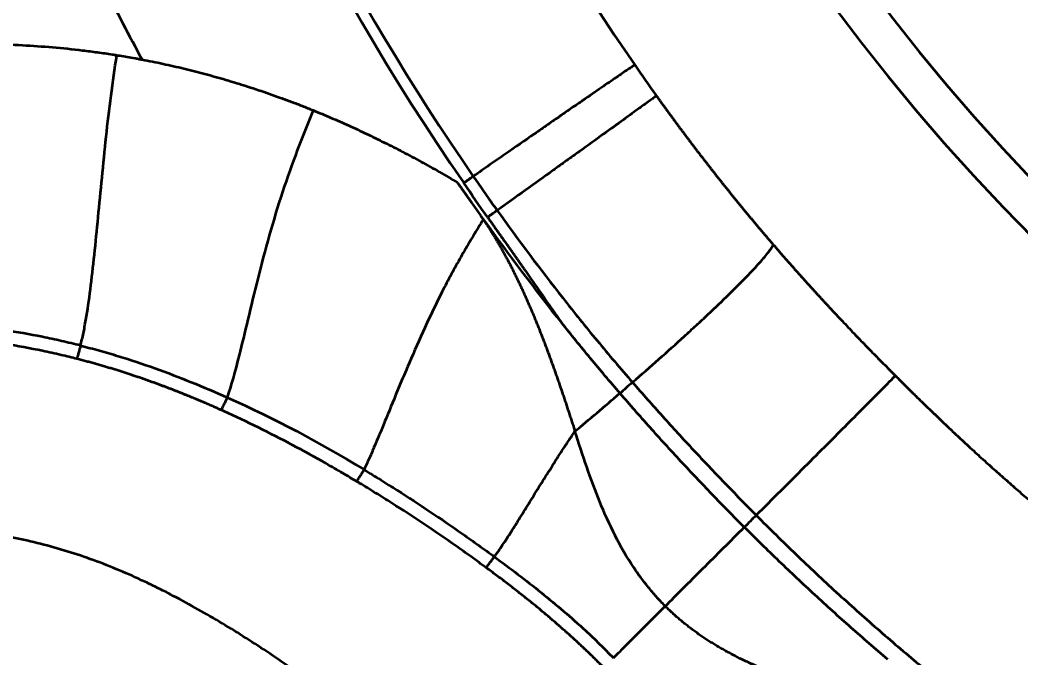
# Model space of a CAD drawing. Header units: millimetres. Extents: x -742 to 742, y -525 to 525.
# Drawn here: x -349.61 to -319.22, y 91.51 to 110.89 of the extents above; entities that cross this region are included whole.
import ezdxf

# ---------------------------------------------------------------- set-up
doc = ezdxf.new("R2010")
doc.units = ezdxf.units.MM
doc.layers.get('0').update_dxf_attribs({"lineweight": 18})
doc.layers.add('尺寸线层', color=3, linetype='Continuous', lineweight=18)
doc.layers.add('粗实线层', color=7, linetype='Continuous', lineweight=35)
doc.styles.add('标准', font='', dxfattribs={"width": 0.667})
doc.styles.get('标准').set_extended_font_data('宋体')
doc.dimstyles.new('标准', dxfattribs={"dimscale": 3, "dimtxt": 3.5, "dimasz": 4, "dimexe": 2, "dimexo": 0, "dimtad": 1, "dimdsep": 46, "dimtxsty": '标准', "dimblk": '_CAXARROW', "dimcen": 0, "dimdle": 6, "dimazin": 2, "dimtfac": 0.707107, "dimtdec": 3, "dimtmove": 2, "dimatfit": 3, "dimfxl": 1, "dimfrac": 2, "dimtolj": 1, "dimarcsym": 1})

# ---------------------------------------------------------------- blocks, each defined once
blk = doc.blocks.new('*X10')
at = {"layer": '尺寸线层', "color": 0, "lineweight": 18}
blk.add_line((-474.916, -11.807), (-474.916, -103.314), dxfattribs=at)
at = {"layer": '尺寸线层', "color": 0, "lineweight": 18, "insert": (-481.954, -93.015), "char_height": 10.5, "width": 41.19614, "attachment_point": 5, "rotation": 90, "line_spacing_factor": 1.15057, "style": '标准'}
blk.add_mtext('\\T1.1;-200', dxfattribs=at)
blk = doc.blocks.new('_CAXARROW')
blk.add_hatch(color=0).paths.add_polyline_path([(0, 0), (-1, 0.125), (-1, -0.125)], flags=0)

msp = doc.modelspace()

# ---------------------------------------------------------------- linework, layer by layer
at = {"layer": '粗实线层'}
for radius, start, end in [(74.366, 145.39137, 214.60863), (49.433, 185.7365, 264.1572), (54.914, 185.5189, 264.4437), (74.015, 184.23168, 214.60864), (68.058, 184.86817, 214.60869), (62.101, 185.32368, 264.6836), (60.894, 185.4054, 264.59313), (68.058, 214.60869, 215.56886), (74.515, 215.56729, 218.60496)]:
    msp.add_arc((-274.93, 148.179), radius, start, end, dxfattribs=at)
for points, degree, knots in [([(-345.907, 186.666), (-350.687, 177.865), (-353.168, 168.097), (-354.406, 163.22), (-355.035, 158.228), (-355.669, 153.202), (-355.669, 148.177), (-355.668, 143.153), (-355.034, 138.125), (-354.403, 133.131), (-353.165, 128.257), (-350.682, 118.487), (-345.901, 109.69)], 2, [0, 0, 0, 20.055684, 20.055684, 30.083526, 30.083526, 40.111369, 40.111369, 50.139211, 50.139211, 60.167053, 60.167053, 80.222737, 80.222737, 80.222737]), ([(-352.879, 110.114), (-352.83, 110.117), (-352.629, 110.128), (-352.121, 110.154), (-351.062, 110.178), (-349.838, 110.154), (-348.619, 110.068), (-347.861, 109.99), (-347.256, 109.912), (-346.908, 109.862), (-346.712, 109.831), (-346.667, 109.824)], 3, [0, 0, 0, 0, 0.145343, 0.602889, 1.517981, 3.348165, 4.263257, 5.178349, 5.635895, 6.093441, 6.230737, 6.230737, 6.230737, 6.230737]), ([(-347.768, 101.002), (-347.739, 101.119), (-347.682, 101.368), (-347.579, 101.918), (-347.466, 102.696), (-347.346, 103.749), (-347.196, 105.274), (-347.042, 106.926), (-346.848, 108.597), (-346.732, 109.42), (-346.667, 109.824)], 3, [0, 0, 0, 0, 0.555925, 1.111849, 2.223698, 3.335547, 4.447397, 6.671095, 7.782944, 8.894812, 8.894812, 8.894812, 8.894812]), ([(-346.667, 109.824), (-346.637, 109.819), (-346.532, 109.802), (-346.351, 109.772), (-346.163, 109.739), (-346.013, 109.711), (-345.938, 109.697), (-345.901, 109.69)], 3, [0, 0, 0, 0, 0.0915176, 0.3203931, 0.5492687, 0.6637064, 0.7781442, 0.7781442, 0.7781442, 0.7781442]), ([(-330.945, 109.524), (-330.95, 109.521), (-330.962, 109.514), (-330.989, 109.497), (-331.045, 109.46), (-331.15, 109.389), (-331.311, 109.279), (-331.502, 109.148), (-331.718, 109), (-332.039, 108.78), (-332.414, 108.522), (-332.849, 108.223), (-333.202, 107.979), (-333.583, 107.716), (-334.125, 107.341), (-334.715, 106.931), (-335.27, 106.545), (-335.597, 106.316), (-335.764, 106.2), (-335.848, 106.141)], 3, [0, 0, 0, 0, 0.093074, 0.186148, 0.372296, 0.744591, 1.116887, 1.489183, 1.861479, 2.233774, 2.978366, 3.350661, 3.722957, 4.095253, 4.467548, 5.21214, 5.584436, 5.770583, 5.956731, 5.956731, 5.956731, 5.956731]), ([(-330.29, 108.591), (-330.306, 108.578), (-330.353, 108.543), (-330.465, 108.46), (-330.617, 108.349), (-330.805, 108.212), (-331.029, 108.05), (-331.372, 107.801), (-331.884, 107.432), (-332.487, 106.998), (-333.011, 106.621), (-333.556, 106.23), (-334.265, 105.721), (-334.838, 105.31), (-335.121, 105.107)], 3, [0, 0, 0, 0, 0.372272, 0.744561, 1.116851, 1.48914, 1.86143, 2.233719, 2.978298, 3.722877, 4.095166, 4.467456, 5.212034, 5.956613, 5.956613, 5.956613, 5.956613]), ([(-330.29, 108.591), (-330.267, 108.559), (-330.221, 108.495), (-330.153, 108.4), (-330.084, 108.305), (-330.016, 108.211), (-329.947, 108.117), (-329.879, 108.023), (-329.811, 107.93), (-329.743, 107.837), (-329.674, 107.745), (-329.606, 107.653), (-329.538, 107.562), (-329.47, 107.47), (-329.402, 107.38), (-329.334, 107.289), (-329.266, 107.199), (-329.198, 107.11), (-329.131, 107.021), (-329.063, 106.932), (-328.995, 106.843), (-328.928, 106.755), (-328.86, 106.668), (-328.793, 106.581), (-328.725, 106.494), (-328.658, 106.407), (-328.59, 106.321), (-328.523, 106.236), (-328.456, 106.15), (-328.389, 106.065), (-328.322, 105.981), (-328.255, 105.897), (-328.188, 105.813), (-328.121, 105.73), (-328.055, 105.647), (-327.988, 105.564), (-327.921, 105.482), (-327.855, 105.4), (-327.789, 105.319), (-327.722, 105.238), (-327.656, 105.157), (-327.59, 105.077), (-327.524, 104.997), (-327.458, 104.917), (-327.392, 104.838), (-327.326, 104.759), (-327.261, 104.681), (-327.195, 104.602), (-327.13, 104.525), (-327.064, 104.447), (-326.999, 104.37), (-326.934, 104.294), (-326.869, 104.218), (-326.804, 104.142), (-326.761, 104.091), (-326.739, 104.066)], 3, [0, 0, 0, 0, 0.117548, 0.234749, 0.351604, 0.468112, 0.584274, 0.700089, 0.815558, 0.93068, 1.045456, 1.159885, 1.273968, 1.387704, 1.501095, 1.614139, 1.726837, 1.839188, 1.951194, 2.062853, 2.174166, 2.285133, 2.395754, 2.506029, 2.615957, 2.72554, 2.834777, 2.943669, 3.052214, 3.160413, 3.268267, 3.375775, 3.482937, 3.589754, 3.696225, 3.80235, 3.90813, 4.013564, 4.118653, 4.223397, 4.327795, 4.431848, 4.535555, 4.638917, 4.741934, 4.844606, 4.946933, 5.048915, 5.150551, 5.251843, 5.35279, 5.453392, 5.553649, 5.653561, 5.753129, 5.753129, 5.753129, 5.753129]), ([(-340.711, 108.15), (-341.035, 107.351), (-341.676, 105.715), (-342.421, 102.979), (-342.926, 100.758), (-343.201, 99.787), (-343.316, 99.426)], 3, [0, 0, 0, 0, 2.424487, 4.848974, 7.27346, 9.115695, 9.115695, 9.115695, 9.115695]), ([(-335.544, 104.836), (-335.596, 104.752), (-335.699, 104.584), (-335.902, 104.246), (-336.154, 103.818), (-336.447, 103.297), (-336.825, 102.588), (-337.265, 101.676), (-337.742, 100.602), (-338.162, 99.599), (-338.535, 98.687), (-338.813, 98.018), (-338.992, 97.606), (-339.092, 97.388), (-339.14, 97.284), (-339.164, 97.234)], 3, [0, 0, 0, 0, 0.264532, 0.527972, 1.054853, 1.581734, 2.108615, 3.162377, 4.216138, 5.2699, 6.323661, 7.377423, 7.904304, 8.167744, 8.431185, 8.431185, 8.431185, 8.431185]), ([(-335.544, 104.836), (-335.534, 104.821), (-335.514, 104.791), (-335.483, 104.745), (-335.453, 104.7), (-335.423, 104.654), (-335.393, 104.607), (-335.363, 104.561), (-335.334, 104.514), (-335.304, 104.467), (-335.274, 104.419), (-335.245, 104.371), (-335.216, 104.323), (-335.186, 104.275), (-335.157, 104.226), (-335.128, 104.177), (-335.099, 104.128), (-335.07, 104.078), (-335.042, 104.028), (-335.013, 103.978), (-334.985, 103.928), (-334.956, 103.877), (-334.928, 103.826), (-334.9, 103.774), (-334.871, 103.723), (-334.843, 103.671), (-334.815, 103.618), (-334.788, 103.566), (-334.76, 103.513), (-334.732, 103.46), (-334.705, 103.406), (-334.677, 103.352), (-334.65, 103.298), (-334.622, 103.244), (-334.595, 103.189), (-334.568, 103.134), (-334.541, 103.079), (-334.514, 103.023), (-334.487, 102.968), (-334.46, 102.911), (-334.434, 102.855), (-334.407, 102.798), (-334.38, 102.741), (-334.354, 102.684), (-334.327, 102.626), (-334.301, 102.568), (-334.275, 102.51), (-334.249, 102.451), (-334.223, 102.393), (-334.196, 102.333), (-334.17, 102.274), (-334.145, 102.214), (-334.119, 102.154), (-334.093, 102.094), (-334.067, 102.034), (-334.042, 101.973), (-334.016, 101.912), (-333.991, 101.85), (-333.965, 101.788), (-333.94, 101.727), (-333.914, 101.664), (-333.889, 101.602), (-333.864, 101.539), (-333.839, 101.476), (-333.814, 101.413), (-333.789, 101.349), (-333.764, 101.285), (-333.739, 101.221), (-333.714, 101.157), (-333.69, 101.092), (-333.665, 101.027), (-333.64, 100.962), (-333.616, 100.897), (-333.591, 100.831), (-333.567, 100.765), (-333.543, 100.699), (-333.518, 100.633), (-333.494, 100.566), (-333.47, 100.5), (-333.446, 100.432), (-333.422, 100.365), (-333.398, 100.298), (-333.374, 100.23), (-333.35, 100.162), (-333.326, 100.094), (-333.302, 100.026), (-333.278, 99.957), (-333.255, 99.888), (-333.231, 99.819), (-333.207, 99.75), (-333.184, 99.681), (-333.16, 99.611), (-333.137, 99.542), (-333.113, 99.472), (-333.089, 99.401), (-333.066, 99.331), (-333.042, 99.26), (-333.019, 99.19), (-332.996, 99.119), (-332.972, 99.048), (-332.949, 98.976), (-332.925, 98.905), (-332.902, 98.833), (-332.878, 98.761), (-332.855, 98.69), (-332.831, 98.617), (-332.808, 98.545), (-332.785, 98.473), (-332.769, 98.424), (-332.761, 98.4)], 3, [0, 0, 0, 0, 0.054153, 0.108492, 0.16302, 0.217737, 0.272647, 0.327749, 0.383047, 0.438542, 0.494234, 0.550126, 0.60622, 0.662516, 0.719016, 0.775723, 0.832636, 0.889758, 0.94709, 1.004633, 1.062388, 1.120356, 1.178539, 1.236938, 1.295554, 1.354388, 1.413442, 1.472715, 1.53221, 1.591926, 1.651867, 1.712031, 1.77242, 1.833036, 1.893879, 1.954949, 2.016249, 2.077779, 2.139541, 2.201535, 2.263762, 2.326224, 2.388922, 2.451855, 2.515027, 2.578436, 2.642085, 2.705974, 2.770103, 2.834475, 2.899088, 2.963945, 3.029046, 3.094392, 3.159982, 3.225815, 3.29189, 3.358206, 3.424763, 3.491558, 3.558591, 3.62586, 3.693365, 3.761103, 3.829074, 3.897275, 3.965706, 4.034365, 4.103251, 4.172361, 4.241694, 4.311249, 4.381024, 4.451016, 4.521226, 4.591653, 4.662296, 4.733156, 4.804232, 4.875524, 4.947032, 5.018755, 5.090693, 5.162845, 5.235212, 5.307792, 5.380586, 5.453593, 5.526811, 5.600242, 5.673883, 5.747736, 5.821798, 5.89607, 5.97055, 6.04524, 6.120138, 6.195244, 6.270557, 6.346077, 6.421804, 6.497737, 6.573875, 6.650217, 6.726764, 6.803514, 6.880467, 6.957622, 7.034978, 7.034978, 7.034978, 7.034978]), ([(-335.411, 104.9), (-335.391, 104.87), (-335.348, 104.809), (-335.28, 104.712), (-335.206, 104.608), (-335.123, 104.491), (-335.034, 104.365), (-334.939, 104.231), (-334.853, 104.11), (-334.775, 104), (-334.705, 103.901), (-334.635, 103.802), (-334.564, 103.702), (-334.494, 103.601), (-334.423, 103.5), (-334.352, 103.398), (-334.25, 103.252), (-334.118, 103.062), (-333.957, 102.831), (-333.799, 102.602), (-333.638, 102.369), (-333.476, 102.137), (-333.316, 101.907), (-333.212, 101.758), (-333.161, 101.685)], 3, [0, 0, 0, 0, 0.107683, 0.225325, 0.352922, 0.490463, 0.655161, 0.818651, 0.980926, 1.101508, 1.222668, 1.344409, 1.46673, 1.589632, 1.713118, 1.837187, 1.961843, 2.248002, 2.530214, 2.808503, 3.082882, 3.37818, 3.658436, 3.92366, 3.92366, 3.92366, 3.92366]), ([(-335.121, 105.107), (-334.478, 104.207), (-333.48, 102.877), (-332.091, 101.147), (-331.377, 100.303), (-331.014, 99.887)], 3, [0, 0, 0, 0, 3.322397, 4.983596, 6.644794, 6.644794, 6.644794, 6.644794]), ([(-331.014, 99.887), (-330.744, 100.12), (-330.207, 100.59), (-329.559, 101.173), (-329.069, 101.624), (-328.603, 102.059), (-328.073, 102.567), (-327.63, 103.011), (-327.337, 103.319), (-327.149, 103.524), (-326.993, 103.705), (-326.87, 103.857), (-326.783, 103.98), (-326.75, 104.041), (-326.739, 104.066)], 3, [0, 0, 0, 0, 0.748948, 1.497896, 1.872371, 2.246845, 2.995793, 3.744741, 4.119215, 4.493689, 4.868164, 5.242638, 5.617112, 5.991586, 5.991586, 5.991586, 5.991586]), ([(-326.739, 104.066), (-326.711, 104.033), (-326.655, 103.968), (-326.571, 103.872), (-326.489, 103.777), (-326.407, 103.684), (-326.327, 103.593), (-326.248, 103.503), (-326.17, 103.415), (-326.094, 103.328), (-326.018, 103.243), (-325.944, 103.16), (-325.871, 103.078), (-325.799, 102.998), (-325.728, 102.92), (-325.659, 102.843), (-325.591, 102.767), (-325.524, 102.694), (-325.458, 102.622), (-325.393, 102.551), (-325.33, 102.482), (-325.268, 102.415), (-325.208, 102.349), (-325.148, 102.284), (-325.09, 102.222), (-325.034, 102.16), (-324.978, 102.101), (-324.881, 101.997), (-324.743, 101.849), (-324.563, 101.659), (-324.386, 101.471), (-324.21, 101.287), (-324.036, 101.106), (-323.864, 100.929), (-323.693, 100.754), (-323.525, 100.583), (-323.359, 100.415), (-323.195, 100.249), (-323.086, 100.141), (-323.032, 100.086)], 3, [0, 0, 0, 0, 0.12975, 0.257489, 0.383217, 0.506933, 0.628638, 0.748332, 0.866015, 0.981687, 1.095348, 1.206998, 1.316637, 1.424266, 1.529885, 1.633493, 1.73509, 1.834677, 1.932254, 2.027821, 2.121377, 2.212924, 2.30246, 2.389987, 2.475504, 2.559011, 2.640509, 2.719997, 2.985498, 3.247346, 3.505542, 3.760087, 4.010985, 4.258236, 4.501843, 4.741807, 4.978132, 5.210818, 5.439868, 5.439868, 5.439868, 5.439868]), ([(-347.768, 101.002), (-347.865, 101.026), (-348.057, 101.074), (-348.443, 101.164), (-349.119, 101.309), (-350.088, 101.48), (-351.062, 101.603), (-351.748, 101.664), (-352.141, 101.691), (-352.337, 101.702), (-352.436, 101.707)], 3, [0, 0, 0, 0, 0.295506, 0.591013, 1.182025, 2.364051, 3.546076, 4.137089, 4.432595, 4.728101, 4.728101, 4.728101, 4.728101]), ([(-331.39, 99.551), (-331.691, 99.901), (-331.99, 100.253), (-332.58, 100.965), (-332.872, 101.324), (-333.161, 101.686)], 3, [0, 0, 0, 0, 1.38692, 1.38692, 2.77384, 2.77384, 2.77384, 2.77384]), ([(-347.877, 100.598), (-348.038, 100.639), (-348.385, 100.724), (-349.111, 100.884), (-350.059, 101.056), (-351.207, 101.207), (-352.012, 101.272), (-352.433, 101.295), (-352.466, 101.296)], 3, [0, 0, 0, 0, 0.495855, 1.074986, 2.233249, 3.391511, 4.549774, 4.648959, 4.648959, 4.648959, 4.648959]), ([(-347.768, 101.002), (-347.77, 100.997), (-347.773, 100.985), (-347.78, 100.959), (-347.791, 100.921), (-347.806, 100.869), (-347.828, 100.794), (-347.854, 100.697), (-347.872, 100.628), (-347.877, 100.598)], 3, [0, 0, 0, 0, 0.0261663, 0.0523326, 0.1046653, 0.1569979, 0.2093305, 0.3139958, 0.4186611, 0.4186611, 0.4186611, 0.4186611]), ([(-347.768, 101.002), (-347.577, 100.954), (-347.195, 100.852), (-346.439, 100.632), (-345.506, 100.321), (-344.404, 99.899), (-343.678, 99.588), (-343.316, 99.426)], 3, [0, 0, 0, 0, 0.591193, 1.182387, 2.364773, 3.54716, 4.729546, 4.729546, 4.729546, 4.729546]), ([(-343.492, 99.042), (-343.509, 99.049), (-343.542, 99.064), (-343.592, 99.086), (-343.644, 99.11), (-343.699, 99.134), (-343.755, 99.159), (-343.814, 99.184), (-343.874, 99.211), (-343.937, 99.238), (-344.001, 99.266), (-344.068, 99.294), (-344.136, 99.323), (-344.207, 99.353), (-344.28, 99.384), (-344.355, 99.415), (-344.432, 99.446), (-344.511, 99.479), (-344.592, 99.511), (-344.675, 99.545), (-344.76, 99.579), (-344.847, 99.613), (-344.937, 99.648), (-345.028, 99.684), (-345.122, 99.72), (-345.218, 99.756), (-345.316, 99.792), (-345.416, 99.83), (-345.518, 99.867), (-345.623, 99.905), (-345.73, 99.943), (-345.838, 99.981), (-345.949, 100.019), (-346.062, 100.058), (-346.178, 100.097), (-346.295, 100.136), (-346.415, 100.175), (-346.537, 100.214), (-346.661, 100.253), (-346.787, 100.292), (-346.916, 100.331), (-347.046, 100.37), (-347.179, 100.408), (-347.315, 100.447), (-347.452, 100.485), (-347.592, 100.523), (-347.734, 100.561), (-347.829, 100.586), (-347.877, 100.598)], 3, [0, 0, 0, 0, 0.052993, 0.108138, 0.165437, 0.224887, 0.286491, 0.350248, 0.416157, 0.484219, 0.554434, 0.626801, 0.70132, 0.777991, 0.856813, 0.937787, 1.020912, 1.106187, 1.193611, 1.283185, 1.374906, 1.468775, 1.564791, 1.662952, 1.763257, 1.865705, 1.970295, 2.077026, 2.185895, 2.296903, 2.410047, 2.525325, 2.642736, 2.762279, 2.883952, 3.007753, 3.13368, 3.261732, 3.391907, 3.524203, 3.658619, 3.795153, 3.933804, 4.074571, 4.217451, 4.362444, 4.509548, 4.658763, 4.658763, 4.658763, 4.658763]), ([(-327.257, 95.849), (-327.01, 96.096), (-326.513, 96.594), (-325.784, 97.324), (-325.095, 98.013), (-324.266, 98.845), (-323.618, 99.495), (-323.251, 99.865), (-323.104, 100.014), (-323.052, 100.066), (-323.032, 100.086)], 3, [0, 0, 0, 0, 0.747982, 1.495964, 2.243946, 2.991929, 4.487893, 5.235875, 5.609866, 5.983857, 5.983857, 5.983857, 5.983857]), ([(-323.032, 100.086), (-323.002, 100.056), (-322.94, 99.994), (-322.846, 99.899), (-322.749, 99.802), (-322.649, 99.703), (-322.546, 99.601), (-322.441, 99.497), (-322.333, 99.391), (-322.221, 99.282), (-322.107, 99.172), (-321.991, 99.058), (-321.871, 98.943), (-321.748, 98.825), (-321.623, 98.705), (-321.494, 98.583), (-321.363, 98.459), (-321.228, 98.333), (-321.091, 98.204), (-320.95, 98.074), (-320.73, 97.87), (-320.429, 97.594), (-320.047, 97.25), (-319.661, 96.908), (-319.272, 96.568), (-318.882, 96.233), (-318.326, 95.762), (-317.631, 95.189), (-316.828, 94.549), (-316.23, 94.086), (-315.801, 93.761), (-315.501, 93.537), (-315.182, 93.3), (-314.892, 93.089), (-314.643, 92.909), (-314.445, 92.767), (-314.255, 92.632), (-314.075, 92.504), (-313.903, 92.384), (-313.741, 92.272), (-313.636, 92.199), (-313.585, 92.164)], 3, [0, 0, 0, 0, 0.129827, 0.263302, 0.400423, 0.541192, 0.685608, 0.833672, 0.985384, 1.140743, 1.299751, 1.462407, 1.628711, 1.798664, 1.972266, 2.149516, 2.330416, 2.514964, 2.703162, 2.89501, 3.090507, 3.604983, 4.119133, 4.632956, 5.154136, 5.667976, 6.174474, 7.34125, 8.369014, 9.257756, 9.608555, 9.982734, 10.380294, 10.801236, 11.057222, 11.301506, 11.534087, 11.754965, 11.964143, 12.161619, 12.347394, 12.347394, 12.347394, 12.347394]), ([(-331.014, 99.887), (-330.864, 99.713), (-330.56, 99.368), (-329.949, 98.683), (-329.173, 97.836), (-328.383, 97.002), (-327.742, 96.341), (-327.42, 96.013), (-327.257, 95.849)], 3, [0, 0, 0, 0, 0.689519, 1.379037, 2.758075, 4.137112, 4.826631, 5.516149, 5.516149, 5.516149, 5.516149]), ([(-343.492, 99.042), (-343.481, 99.07), (-343.45, 99.136), (-343.404, 99.228), (-343.37, 99.298), (-343.347, 99.348), (-343.331, 99.384), (-343.321, 99.409), (-343.317, 99.421), (-343.316, 99.426)], 3, [0, 0, 0, 0, 0.1057249, 0.2114499, 0.2643124, 0.3171748, 0.3700373, 0.3964685, 0.4228998, 0.4228998, 0.4228998, 0.4228998]), ([(-327.619, 95.488), (-327.782, 95.652), (-327.945, 95.816), (-328.269, 96.146), (-328.431, 96.312), (-328.912, 96.812), (-329.23, 97.148), (-329.858, 97.825), (-330.169, 98.166), (-330.784, 98.854), (-331.089, 99.201), (-331.39, 99.551)], 3, [0, 0, 0, 0, 0.693084, 0.693084, 1.386169, 1.386169, 2.772337, 2.772337, 4.158506, 4.158506, 5.544674, 5.544674, 5.544674, 5.544674]), ([(-339.383, 96.874), (-339.524, 96.958), (-339.832, 97.141), (-340.479, 97.515), (-341.329, 97.984), (-342.365, 98.517), (-343.091, 98.861), (-343.469, 99.031), (-343.492, 99.042)], 3, [0, 0, 0, 0, 0.493305, 1.075764, 2.240682, 3.405599, 4.570517, 4.648772, 4.648772, 4.648772, 4.648772]), ([(-335.207, 94.589), (-335.187, 94.617), (-335.146, 94.673), (-335.063, 94.791), (-334.916, 95.006), (-334.698, 95.34), (-334.422, 95.781), (-334.13, 96.255), (-333.819, 96.759), (-333.544, 97.199), (-333.314, 97.561), (-333.136, 97.837), (-332.983, 98.07), (-332.857, 98.258), (-332.793, 98.353), (-332.761, 98.4)], 3, [0, 0, 0, 0, 0.141537, 0.283074, 0.566147, 1.132294, 1.698442, 2.264589, 2.830736, 3.396883, 3.679957, 3.96303, 4.246104, 4.387641, 4.529177, 4.529177, 4.529177, 4.529177]), ([(-330.02, 93.089), (-330.111, 93.18), (-330.287, 93.366), (-330.615, 93.752), (-331.284, 94.662), (-331.885, 95.895), (-332.408, 97.315), (-332.644, 98.038), (-332.761, 98.4)], 3, [0, 0, 0, 0, 0.37728, 0.754559, 1.509118, 3.772795, 4.904634, 6.036472, 6.036472, 6.036472, 6.036472]), ([(-339.383, 96.874), (-339.368, 96.901), (-339.329, 96.963), (-339.263, 97.066), (-339.212, 97.148), (-339.185, 97.195), (-339.172, 97.219), (-339.166, 97.229), (-339.164, 97.234)], 3, [0, 0, 0, 0, 0.1054336, 0.2108672, 0.3163008, 0.3690176, 0.395376, 0.4217343, 0.4217343, 0.4217343, 0.4217343]), ([(-339.164, 97.234), (-338.995, 97.132), (-338.658, 96.925), (-337.986, 96.503), (-337.153, 95.96), (-336.333, 95.398), (-335.767, 94.996), (-335.446, 94.764), (-335.286, 94.647), (-335.207, 94.589)], 3, [0, 0, 0, 0, 0.595199, 1.190397, 2.380795, 3.571192, 4.166391, 4.46399, 4.76159, 4.76159, 4.76159, 4.76159]), ([(-335.455, 94.255), (-335.604, 94.365), (-335.912, 94.59), (-336.538, 95.036), (-337.339, 95.585), (-338.152, 96.114), (-338.809, 96.526), (-339.166, 96.743), (-339.358, 96.859), (-339.383, 96.874)], 3, [0, 0, 0, 0, 0.555861, 1.138448, 2.303622, 3.468796, 4.051383, 4.63397, 4.723143, 4.723143, 4.723143, 4.723143]), ([(-327.257, 95.849), (-327.058, 95.648), (-326.658, 95.25), (-325.852, 94.466), (-324.834, 93.511), (-323.591, 92.4), (-322.324, 91.318), (-321.03, 90.263), (-319.709, 89.234), (-318.579, 88.401), (-317.664, 87.745), (-317.201, 87.421), (-316.967, 87.261)], 3, [0, 0, 0, 0, 0.838899, 1.677798, 3.355597, 5.033395, 6.711193, 8.388991, 10.06679, 11.744588, 12.583487, 13.422386, 13.422386, 13.422386, 13.422386]), ([(-339.38, 89.675), (-339.6, 89.858), (-339.822, 90.036), (-340.27, 90.386), (-340.497, 90.558), (-340.953, 90.897), (-341.183, 91.063), (-341.646, 91.39), (-341.88, 91.551), (-342.587, 92.023), (-343.067, 92.325), (-343.798, 92.76), (-344.044, 92.902), (-344.539, 93.179), (-344.789, 93.314), (-345.168, 93.511), (-345.295, 93.576), (-345.55, 93.703), (-345.678, 93.765), (-346.065, 93.948), (-346.324, 94.064), (-346.846, 94.284), (-347.108, 94.387), (-347.638, 94.58), (-348.171, 94.759), (-348.712, 94.911), (-349.257, 95.049), (-349.531, 95.112), (-350.084, 95.222), (-350.363, 95.269), (-350.713, 95.319), (-350.784, 95.329), (-350.924, 95.347), (-350.995, 95.356), (-351.206, 95.38), (-351.347, 95.394), (-352.049, 95.456), (-352.609, 95.476), (-353.444, 95.466), (-353.722, 95.456), (-354.277, 95.424), (-354.553, 95.402), (-355.105, 95.344), (-355.38, 95.309), (-355.792, 95.245), (-355.929, 95.222), (-356.134, 95.185), (-356.203, 95.172), (-356.339, 95.145), (-356.408, 95.131), (-356.748, 95.059), (-357.016, 94.994), (-357.547, 94.85), (-357.808, 94.771), (-358.324, 94.596), (-358.578, 94.5), (-359.078, 94.293), (-359.324, 94.181), (-359.686, 94), (-359.806, 93.937), (-359.984, 93.839), (-360.043, 93.805), (-360.16, 93.738), (-360.218, 93.703), (-360.506, 93.529), (-360.728, 93.382), (-361.157, 93.07), (-361.364, 92.906), (-361.76, 92.559), (-361.949, 92.376), (-362.221, 92.088), (-362.309, 91.99), (-362.417, 91.865), (-362.438, 91.839), (-362.481, 91.789), (-362.544, 91.712), (-362.605, 91.635), (-362.807, 91.375), (-362.957, 91.161), (-363.236, 90.721), (-363.364, 90.495), (-363.598, 90.03), (-363.704, 89.791), (-363.848, 89.424), (-363.893, 89.3), (-363.978, 89.049), (-364.017, 88.923), (-364.128, 88.543), (-364.191, 88.288), (-364.298, 87.773), (-364.342, 87.513), (-364.411, 86.99), (-364.437, 86.726), (-364.47, 86.195), (-364.478, 85.927), (-364.477, 85.59), (-364.477, 85.523), (-364.474, 85.387), (-364.473, 85.32), (-364.467, 85.117), (-364.461, 84.982), (-364.438, 84.578), (-364.416, 84.309), (-364.359, 83.772), (-364.325, 83.505), (-364.245, 82.97), (-364.2, 82.704), (-364.1, 82.171), (-364.045, 81.905), (-363.925, 81.375), (-363.86, 81.11), (-363.722, 80.581), (-363.648, 80.317), (-363.492, 79.79), (-363.409, 79.526), (-363.28, 79.132), (-363.235, 79.001), (-363.145, 78.739), (-363.099, 78.608), (-362.865, 77.956), (-362.665, 77.439), (-362.34, 76.671), (-362.227, 76.416), (-361.995, 75.909), (-361.875, 75.657), (-361.69, 75.28), (-361.627, 75.154), (-361.499, 74.904), (-361.435, 74.779), (-361.238, 74.407), (-361.104, 74.16), (-360.693, 73.427), (-360.406, 72.946), (-359.957, 72.237), (-359.804, 72.002), (-359.493, 71.537), (-359.333, 71.307), (-359.009, 70.85), (-358.844, 70.623), (-358.508, 70.173), (-358.337, 69.95), (-358.078, 69.618), (-357.991, 69.507), (-357.815, 69.287), (-357.727, 69.177), (-357.462, 68.849), (-357.283, 68.631), (-356.919, 68.2), (-356.733, 67.986), (-356.352, 67.565), (-356.156, 67.358), (-355.954, 67.155)], 3, [0, 0, 0, 0, 0.828197, 0.828197, 1.656395, 1.656395, 2.484592, 2.484592, 3.31279, 3.31279, 4.969185, 4.969185, 5.797382, 5.797382, 6.62558, 6.62558, 7.039679, 7.039679, 7.453777, 7.453777, 8.281975, 8.281975, 9.110172, 9.110172, 9.93837, 10.766567, 10.766567, 11.594765, 11.594765, 12.422962, 12.422962, 12.630012, 12.630012, 12.837061, 12.837061, 13.25116, 13.25116, 14.907555, 14.907555, 15.735752, 15.735752, 16.56395, 16.56395, 17.392147, 17.392147, 17.806246, 17.806246, 18.013295, 18.013295, 18.220345, 18.220345, 19.048542, 19.048542, 19.87674, 19.87674, 20.704937, 20.704937, 21.533134, 21.533134, 21.947233, 21.947233, 22.154283, 22.154283, 22.361332, 22.361332, 23.189529, 23.189529, 24.017727, 24.017727, 24.845924, 24.845924, 25.260023, 25.260023, 25.363548, 25.363548, 25.467073, 25.674122, 25.674122, 26.502319, 26.502319, 27.330517, 27.330517, 28.158714, 28.158714, 28.572813, 28.572813, 28.986912, 28.986912, 29.815109, 29.815109, 30.643307, 30.643307, 31.471504, 31.471504, 32.299702, 32.299702, 32.506751, 32.506751, 32.7138, 32.7138, 33.127899, 33.127899, 33.956097, 33.956097, 34.784294, 34.784294, 35.612492, 35.612492, 36.440689, 36.440689, 37.268887, 37.268887, 38.097084, 38.097084, 38.925282, 38.925282, 39.33938, 39.33938, 39.753479, 39.753479, 41.409874, 41.409874, 42.238071, 42.238071, 43.066269, 43.066269, 43.480368, 43.480368, 43.894466, 43.894466, 44.722664, 44.722664, 46.379059, 46.379059, 47.207256, 47.207256, 48.035454, 48.035454, 48.863651, 48.863651, 49.691849, 49.691849, 50.105948, 50.105948, 50.520046, 50.520046, 51.348244, 51.348244, 52.176441, 52.176441, 53.004639, 53.004639, 53.004639, 53.004639]), ([(-330.02, 93.089), (-329.85, 93.259), (-329.484, 93.624), (-328.883, 94.224), (-328.252, 94.855), (-327.828, 95.279), (-327.619, 95.488)], 3, [0, 0, 0, 0, 0.848546, 1.697092, 2.545638, 3.394187, 3.394187, 3.394187, 3.394187]), ([(-323.266, 91.468), (-323.641, 91.788), (-324.014, 92.112), (-324.567, 92.603), (-324.751, 92.768), (-325.117, 93.099), (-325.299, 93.266), (-325.843, 93.768), (-326.202, 94.107), (-326.915, 94.791), (-327.268, 95.138), (-327.619, 95.488)], 3, [0, 0, 0, 0, 1.481661, 1.481661, 2.222491, 2.222491, 2.963322, 2.963322, 4.444983, 4.444983, 5.926644, 5.926644, 5.926644, 5.926644]), ([(-335.455, 94.255), (-335.437, 94.279), (-335.394, 94.338), (-335.322, 94.434), (-335.265, 94.51), (-335.228, 94.56), (-335.213, 94.58), (-335.207, 94.589)], 3, [0, 0, 0, 0, 0.1040476, 0.2080955, 0.3121435, 0.3641674, 0.4161914, 0.4161914, 0.4161914, 0.4161914]), ([(-335.207, 94.589), (-334.967, 94.412), (-334.488, 94.054), (-333.553, 93.325), (-332.727, 92.622), (-332.082, 92.008), (-331.801, 91.728), (-331.663, 91.586), (-331.594, 91.514)], 3, [0, 0, 0, 0, 0.890603, 1.781207, 3.562413, 4.156149, 4.453016, 4.749884, 4.749884, 4.749884, 4.749884]), ([(-331.886, 91.223), (-331.903, 91.241), (-331.938, 91.276), (-331.991, 91.329), (-332.045, 91.382), (-332.098, 91.435), (-332.151, 91.487), (-332.205, 91.54), (-332.259, 91.592), (-332.313, 91.644), (-332.368, 91.696), (-332.422, 91.748), (-332.477, 91.8), (-332.532, 91.851), (-332.587, 91.903), (-332.642, 91.954), (-332.697, 92.005), (-332.753, 92.056), (-332.808, 92.107), (-332.864, 92.158), (-332.92, 92.208), (-332.976, 92.259), (-333.033, 92.309), (-333.089, 92.359), (-333.146, 92.409), (-333.203, 92.459), (-333.26, 92.509), (-333.317, 92.559), (-333.374, 92.608), (-333.431, 92.657), (-333.489, 92.707), (-333.546, 92.756), (-333.635, 92.831), (-333.754, 92.931), (-333.905, 93.056), (-334.056, 93.18), (-334.209, 93.303), (-334.362, 93.425), (-334.516, 93.546), (-334.671, 93.667), (-334.827, 93.786), (-334.983, 93.905), (-335.14, 94.022), (-335.297, 94.139), (-335.402, 94.216), (-335.455, 94.255)], 3, [0, 0, 0, 0, 0.074903, 0.149841, 0.224812, 0.299817, 0.374856, 0.449927, 0.525032, 0.600169, 0.675338, 0.750539, 0.825771, 0.901035, 0.976328, 1.051652, 1.127006, 1.202389, 1.2778, 1.353239, 1.428706, 1.504199, 1.579719, 1.655264, 1.730835, 1.806429, 1.882048, 1.957689, 2.033352, 2.109038, 2.184743, 2.260469, 2.336214, 2.532002, 2.727887, 2.923851, 3.11988, 3.315953, 3.512054, 3.708161, 3.904255, 4.100312, 4.29631, 4.492228, 4.688042, 4.688042, 4.688042, 4.688042]), ([(-331.594, 91.514), (-331.539, 91.569), (-331.427, 91.681), (-331.193, 91.916), (-330.882, 92.228), (-330.473, 92.636), (-330.176, 92.933), (-330.02, 93.089)], 3, [0, 0, 0, 0, 0.278388, 0.556776, 1.113552, 1.670328, 2.227104, 2.227104, 2.227104, 2.227104]), ([(-318.4, 87.657), (-318.42, 87.669), (-318.46, 87.693), (-318.52, 87.73), (-318.58, 87.766), (-318.64, 87.801), (-318.7, 87.837), (-318.76, 87.872), (-318.82, 87.907), (-318.88, 87.941), (-318.94, 87.976), (-319, 88.01), (-319.06, 88.043), (-319.121, 88.077), (-319.181, 88.11), (-319.241, 88.143), (-319.301, 88.176), (-319.361, 88.209), (-319.421, 88.241), (-319.481, 88.273), (-319.541, 88.305), (-319.6, 88.336), (-319.66, 88.367), (-319.72, 88.398), (-319.78, 88.429), (-319.84, 88.46), (-319.9, 88.49), (-319.96, 88.52), (-320.02, 88.55), (-320.08, 88.58), (-320.14, 88.609), (-320.2, 88.638), (-320.332, 88.702), (-320.538, 88.799), (-320.824, 88.928), (-321.118, 89.056), (-321.421, 89.184), (-321.733, 89.309), (-322.055, 89.434), (-322.458, 89.583), (-323.016, 89.782), (-323.559, 89.966), (-324.002, 90.113), (-324.264, 90.199), (-324.506, 90.279), (-324.727, 90.351), (-324.928, 90.417), (-325.108, 90.476), (-325.358, 90.56), (-325.672, 90.666), (-326.045, 90.796), (-326.383, 90.919), (-326.712, 91.045), (-327.039, 91.177), (-327.368, 91.32), (-327.677, 91.463), (-327.898, 91.574), (-328.04, 91.648), (-328.108, 91.685), (-328.176, 91.722), (-328.243, 91.759), (-328.309, 91.796), (-328.375, 91.834), (-328.44, 91.872), (-328.504, 91.911), (-328.568, 91.95), (-328.631, 91.989), (-328.693, 92.028), (-328.755, 92.068), (-328.816, 92.108), (-328.876, 92.149), (-328.936, 92.19), (-328.996, 92.231), (-329.054, 92.273), (-329.112, 92.315), (-329.17, 92.357), (-329.227, 92.4), (-329.283, 92.443), (-329.339, 92.486), (-329.394, 92.53), (-329.449, 92.574), (-329.504, 92.619), (-329.557, 92.664), (-329.611, 92.71), (-329.664, 92.755), (-329.716, 92.802), (-329.768, 92.848), (-329.819, 92.896), (-329.87, 92.943), (-329.92, 92.991), (-329.97, 93.04), (-330.003, 93.073), (-330.02, 93.089)], 3, [0, 0, 0, 0, 0.06954, 0.138923, 0.208151, 0.277228, 0.346156, 0.414937, 0.483574, 0.552069, 0.620425, 0.688644, 0.756728, 0.824681, 0.892503, 0.960198, 1.027768, 1.095215, 1.162542, 1.22975, 1.296842, 1.36382, 1.430686, 1.497443, 1.564092, 1.630634, 1.697067, 1.763392, 1.829607, 1.895712, 1.961706, 2.027588, 2.093358, 2.39525, 2.705002, 3.022603, 3.348031, 3.681229, 4.022093, 4.372763, 4.96202, 5.787345, 6.085651, 6.362449, 6.617824, 6.851817, 7.064417, 7.255583, 7.425294, 7.862301, 8.263402, 8.628582, 8.957885, 9.341874, 9.707053, 10.053594, 10.381909, 10.461162, 10.539831, 10.61793, 10.695475, 10.772481, 10.848964, 10.924939, 11.000422, 11.07543, 11.149979, 11.224085, 11.297765, 11.371035, 11.443914, 11.516418, 11.588564, 11.66037, 11.731854, 11.803034, 11.873928, 11.944553, 12.014929, 12.085073, 12.155005, 12.224743, 12.294305, 12.363711, 12.43298, 12.502131, 12.571182, 12.640154, 12.709065, 12.777935, 12.846784, 12.91563, 12.91563, 12.91563, 12.91563])]:
    msp.add_open_spline(points, degree=degree, knots=knots, dxfattribs=at)
for points, degree in [([(-345.901, 109.69), (-343.292, 109.195), (-340.711, 108.15)], 2), ([(-340.711, 108.15), (-338.484, 107.243), (-336.326, 105.953)], 2), ([(-335.848, 106.141), (-335.945, 106.073), (-336.046, 106.004), (-336.137, 105.941)], 3), ([(-335.848, 106.141), (-335.728, 105.968), (-335.488, 105.622), (-335.244, 105.279), (-335.121, 105.107)], 3), ([(-336.326, 105.953), (-335.544, 104.836)], 1), ([(-335.411, 104.9), (-335.654, 105.246), (-335.897, 105.593), (-336.137, 105.941)], 3), ([(-335.121, 105.107), (-335.22, 105.037), (-335.319, 104.966), (-335.411, 104.9)], 3), ([(-331.014, 99.887), (-331.147, 99.773), (-331.279, 99.654), (-331.39, 99.551)], 3), ([(-343.316, 99.426), (-341.851, 98.773), (-340.542, 98.072), (-339.164, 97.234)], 3), ([(-332.761, 98.4), (-332.324, 98.763), (-331.865, 99.151), (-331.396, 99.558)], 3), ([(-327.257, 95.849), (-327.32, 95.787), (-327.446, 95.661), (-327.564, 95.542), (-327.619, 95.488)], 3)]:
    msp.add_open_spline(points, degree=degree, dxfattribs=at)

# ---------------------------------------------------------------- dimensions: what is measured, and where the dimension line sits
at = {"layer": '尺寸线层', "lineweight": 18}
dim = msp.add_ordinate_dim(feature_location=(-474.916, -11.807), offset=(0, -81.207), dtype=1, origin=(-274.916, 148.193), dimstyle='标准', override={"dimsah": 1, "dimclre": 0, "dimtfill": 1, "dimtzin": 8}, dxfattribs=at)
dim.commit()
dim.dimension.update_dxf_attribs({"geometry": '*X10', "text_midpoint": (-481.954, -93.015)})

doc.saveas('drawing.dxf')
